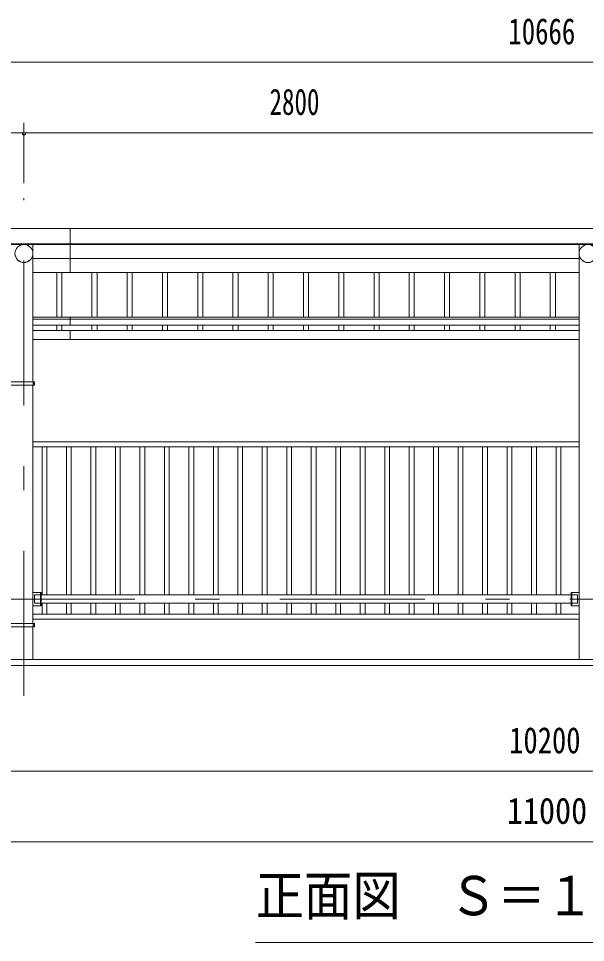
# Model space of a CAD drawing. Units: millimetres, scale not verified, with parts at other scales. Extents: x -26654 to 26660, y -10500 to 10500.
# Drawn here: x 1211 to 4025, y 420 to 5006 of the extents above; entities that cross this region are included whole.
import ezdxf
from ezdxf.enums import TextEntityAlignment as Align

# ---------------------------------------------------------------- set-up
doc = ezdxf.new("R2010")
doc.units = ezdxf.units.MM
doc.header["$LTSCALE"] = 60
doc.linetypes.add('USER3', pattern=[24, 12, -5, 2, -5])
for name, color, linetype, lineweight in [('0-2_1-05BOLD', 7, 'Continuous', 18), ('0-3_1-25CENTER', 3, 'USER3', 18), ('0-4_1-45THIN', 4, 'Continuous', 18), ('0-5_1-55DIM', 3, 'Continuous', 18)]:
    doc.layers.add(name, color=color, linetype=linetype, lineweight=lineweight)
doc.styles.add('ＭＳ ゴシック', font='')
doc.styles.get('ＭＳ ゴシック').set_extended_font_data('MS Gothic')

msp = doc.modelspace()

# ---------------------------------------------------------------- linework, layer by layer
at = {"layer": '0-2_1-05BOLD'}
for p, q in [((1467.94, 3745.48), (1467.94, 3963.67)), ((9220.94, 3888.53), (-1445.05, 3888.53)), ((-1445.05, 3884.46), (9220.95, 3884.46)), ((1282.49, 3884.46), (1282.49, 3202.67)), ((3993.39, 1824.67), (3993.39, 3884.46)), ((3993.39, 3814.97), (1282.49, 3814.97)), ((1282.49, 3745.48), (3993.39, 3745.48)), ((3993.39, 3523.86), (1282.49, 3523.86)), ((1282.49, 3513.43), (3993.39, 3513.43)), ((1467.94, 3483.82), (1467.94, 3523.86)), ((3993.39, 3483.82), (1282.49, 3483.82)), ((1282.49, 3457.49), (3993.39, 3457.49)), ((1467.94, 3412.49), (1467.94, 3457.49)), ((3993.39, 3412.49), (1282.49, 3412.49)), ((1282.49, 3186.67), (1282.49, 2002.67)), ((1284.09, 3202.67), (1284.09, 3186.67)), ((1284.09, 3194.67), (1290.19, 3194.67)), ((3993.39, 2904.67), (1282.5, 2904.67)), ((1282.5, 2879.67), (3993.39, 2879.67)), ((1319.3, 2157.67), (1319.3, 2091.67)), ((3956.59, 2091.67), (3956.59, 2157.67)), ((3953.4, 2146.02), (1322.5, 2146.02)), ((1322.5, 2103.32), (3953.4, 2103.32)), ((3956.59, 2103.32), (3985.44, 2103.32)), ((3993.39, 2049.67), (1282.5, 2049.67)), ((1282.5, 2024.67), (3993.39, 2024.67)), ((1290.19, 2002.67), (1084.74, 2002.67)), ((1282.49, 1986.67), (1282.49, 1824.67)), ((1290.19, 1994.67), (1284.09, 1994.67)), ((1284.1, 2002.67), (1284.1, 1986.67)), ((-1762.05, 1794.67), (9537.94, 1794.67))]:
    msp.add_line(p, q, dxfattribs=at)
for points in [[(-1445.05, 3454.91), (-1445.05, 3963.67), (9220.94, 3963.67), (9220.94, 3454.91), (9215.94, 3454.91)], [(1282.49, 2091.67), (1322.49, 2091.67), (1322.49, 2157.67), (1282.49, 2157.67)], [(3993.4, 2157.67), (3953.4, 2157.67), (3953.4, 2091.67), (3993.4, 2091.67)], [(1319.3, 2146.02), (1290.45, 2146.02), (1290.45, 2103.32), (1319.3, 2103.32)], [(3985.44, 2103.32), (3985.44, 2146.02), (3956.59, 2146.02)], [(1084.74, 2002.67), (1084.74, 1986.67), (1290.19, 1986.67), (1290.19, 2002.67)], [(9387.94, 1824.67), (-1612.06, 1824.67), (-1612.06, 1794.67)]]:
    msp.add_lwpolyline(points, dxfattribs=at)
msp.add_lwpolyline([(1084.74, 3186.67), (1290.19, 3186.67), (1290.19, 3202.67), (1084.74, 3202.67)], close=True, dxfattribs=at)
for centre in [(1237.94, 3839.91), (4037.94, 3839.91)]:
    msp.add_circle(centre, 44.55, dxfattribs=at)
for centre in [(1237.94, 3839.22), (4037.94, 3839.22)]:
    msp.add_arc(centre, 44.55, 180, 0, dxfattribs=at)
at = {"layer": '0-3_1-25CENTER'}
for p, q in [((1237.94, 1644.67), (1237.94, 4114.67)), ((8987.95, 2124.67), (-1212.05, 2124.67))]:
    msp.add_line(p, q, dxfattribs=at)
at = {"layer": '0-4_1-45THIN'}
for p, q in [((1400.45, 3745.48), (1400.45, 3523.86)), ((1425.45, 3523.86), (1425.45, 3745.48)), ((1575.44, 3523.86), (1575.44, 3745.48)), ((1600.45, 3745.48), (1600.45, 3523.86)), ((1750.44, 3745.48), (1750.44, 3523.86)), ((1775.44, 3523.86), (1775.44, 3745.48)), ((1925.45, 3523.86), (1925.45, 3745.48)), ((1950.45, 3745.48), (1950.45, 3523.86)), ((2100.45, 3745.48), (2100.45, 3523.86)), ((2125.45, 3523.86), (2125.45, 3745.48)), ((2275.45, 3523.86), (2275.45, 3745.48)), ((2300.45, 3745.48), (2300.45, 3523.86)), ((2450.45, 3745.48), (2450.45, 3523.86)), ((2475.45, 3523.86), (2475.45, 3745.48)), ((2625.45, 3523.86), (2625.45, 3745.48)), ((2650.45, 3745.48), (2650.45, 3523.86)), ((2800.45, 3745.48), (2800.45, 3523.86)), ((2825.45, 3523.86), (2825.45, 3745.48)), ((2975.44, 3523.86), (2975.44, 3745.48)), ((3000.45, 3745.48), (3000.45, 3523.86)), ((3150.44, 3745.48), (3150.44, 3523.86)), ((3175.45, 3523.86), (3175.45, 3745.48)), ((3325.44, 3523.86), (3325.44, 3745.48)), ((3350.45, 3745.48), (3350.45, 3523.86)), ((3500.45, 3745.48), (3500.45, 3523.86)), ((3525.45, 3523.86), (3525.45, 3745.48)), ((3675.44, 3523.86), (3675.44, 3745.48)), ((3700.45, 3745.48), (3700.45, 3523.86)), ((3850.44, 3745.48), (3850.44, 3523.86)), ((3875.45, 3523.86), (3875.45, 3745.48)), ((1400.45, 3483.82), (1400.45, 3457.49)), ((1425.45, 3457.49), (1425.45, 3483.82)), ((1575.44, 3457.49), (1575.44, 3483.82)), ((1600.45, 3483.82), (1600.45, 3457.49)), ((1750.44, 3483.82), (1750.44, 3457.49)), ((1775.44, 3457.49), (1775.44, 3483.82)), ((1925.45, 3457.49), (1925.45, 3483.82)), ((1950.45, 3483.82), (1950.45, 3457.49)), ((2100.45, 3483.82), (2100.45, 3457.49)), ((2125.45, 3457.49), (2125.45, 3483.82)), ((2275.45, 3457.49), (2275.45, 3483.82)), ((2300.45, 3483.82), (2300.45, 3457.49)), ((2450.45, 3483.82), (2450.45, 3457.49)), ((2475.45, 3457.49), (2475.45, 3483.82)), ((2625.45, 3457.49), (2625.45, 3483.82)), ((2650.45, 3483.82), (2650.45, 3457.49)), ((2800.45, 3483.82), (2800.45, 3457.49)), ((2825.45, 3457.49), (2825.45, 3483.82)), ((2975.44, 3457.49), (2975.44, 3483.82)), ((3000.45, 3483.82), (3000.45, 3457.49)), ((3150.44, 3483.82), (3150.44, 3457.49)), ((3175.45, 3457.49), (3175.45, 3483.82)), ((3325.44, 3457.49), (3325.44, 3483.82)), ((3350.45, 3483.82), (3350.45, 3457.49)), ((3500.45, 3483.82), (3500.45, 3457.49)), ((3525.45, 3457.49), (3525.45, 3483.82)), ((3675.44, 3457.49), (3675.44, 3483.82)), ((3700.45, 3483.82), (3700.45, 3457.49)), ((3850.44, 3483.82), (3850.44, 3457.49)), ((3875.45, 3457.49), (3875.45, 3483.82)), ((1327.45, 2146.02), (1327.45, 2879.67)), ((1351.44, 2879.67), (1351.44, 2146.02)), ((1448.94, 2146.02), (1448.94, 2879.67)), ((1472.95, 2879.67), (1472.95, 2146.02)), ((1570.44, 2146.02), (1570.44, 2879.67)), ((1594.45, 2879.67), (1594.45, 2146.02)), ((1691.94, 2146.02), (1691.94, 2879.67)), ((1715.94, 2879.67), (1715.94, 2146.02)), ((1813.45, 2146.02), (1813.45, 2879.67)), ((1837.44, 2879.67), (1837.44, 2146.02)), ((1934.94, 2146.02), (1934.94, 2879.67)), ((1958.95, 2879.67), (1958.95, 2146.02)), ((2056.44, 2146.02), (2056.44, 2879.67)), ((2080.44, 2879.67), (2080.44, 2146.02)), ((2177.94, 2146.02), (2177.94, 2879.67)), ((2201.94, 2879.67), (2201.94, 2146.02)), ((2299.45, 2146.02), (2299.45, 2879.67)), ((2323.44, 2879.67), (2323.44, 2146.02)), ((2420.94, 2146.02), (2420.94, 2879.67)), ((2444.95, 2879.67), (2444.95, 2146.02)), ((2542.44, 2146.02), (2542.44, 2879.67)), ((2566.45, 2879.67), (2566.45, 2146.02)), ((2663.95, 2146.02), (2663.95, 2879.67)), ((2687.94, 2879.67), (2687.94, 2146.02)), ((2785.44, 2146.02), (2785.44, 2879.67)), ((2809.44, 2879.67), (2809.44, 2146.02)), ((2906.95, 2146.02), (2906.95, 2879.67)), ((2930.95, 2879.67), (2930.95, 2146.02)), ((3028.44, 2146.02), (3028.44, 2879.67)), ((3052.45, 2879.67), (3052.45, 2146.02)), ((3149.95, 2146.02), (3149.95, 2879.67)), ((3173.95, 2879.67), (3173.95, 2146.02)), ((3271.45, 2146.02), (3271.45, 2879.67)), ((3295.45, 2879.67), (3295.45, 2146.02)), ((3392.95, 2146.02), (3392.95, 2879.67)), ((3416.95, 2879.67), (3416.95, 2146.02)), ((3514.45, 2146.02), (3514.45, 2879.67)), ((3538.45, 2879.67), (3538.45, 2146.02)), ((3635.95, 2146.02), (3635.95, 2879.67)), ((3659.95, 2879.67), (3659.95, 2146.02)), ((3757.45, 2146.02), (3757.45, 2879.67)), ((3781.45, 2879.67), (3781.45, 2146.02)), ((3878.95, 2146.02), (3878.95, 2879.67)), ((3902.95, 2879.67), (3902.95, 2146.02)), ((1327.45, 2103.32), (1327.45, 2049.67)), ((1351.44, 2049.67), (1351.44, 2103.32)), ((1448.94, 2103.32), (1448.94, 2049.67)), ((1472.95, 2049.67), (1472.95, 2103.32)), ((1570.44, 2103.32), (1570.44, 2049.67)), ((1594.45, 2049.67), (1594.45, 2103.32)), ((1691.94, 2103.32), (1691.94, 2049.67)), ((1715.94, 2049.67), (1715.94, 2103.32)), ((1813.45, 2103.32), (1813.45, 2049.67)), ((1837.44, 2049.67), (1837.44, 2103.32)), ((1934.94, 2103.32), (1934.94, 2049.67)), ((1958.95, 2049.67), (1958.95, 2103.32)), ((2056.44, 2103.32), (2056.44, 2049.67)), ((2080.44, 2049.67), (2080.44, 2103.32)), ((2177.94, 2103.32), (2177.94, 2049.67)), ((2201.94, 2049.67), (2201.94, 2103.32)), ((2299.45, 2103.32), (2299.45, 2049.67)), ((2323.44, 2049.67), (2323.44, 2103.32)), ((2420.94, 2103.32), (2420.94, 2049.67)), ((2444.95, 2049.67), (2444.95, 2103.32)), ((2542.44, 2103.32), (2542.44, 2049.67)), ((2566.45, 2049.67), (2566.45, 2103.32)), ((2663.95, 2103.32), (2663.95, 2049.67)), ((2687.94, 2049.67), (2687.94, 2103.32)), ((2785.44, 2103.32), (2785.44, 2049.67)), ((2809.44, 2049.67), (2809.44, 2103.32)), ((2906.95, 2103.32), (2906.95, 2049.67)), ((2930.95, 2049.67), (2930.95, 2103.32)), ((3028.44, 2103.32), (3028.44, 2049.67)), ((3052.45, 2049.67), (3052.45, 2103.32)), ((3149.95, 2103.32), (3149.95, 2049.67)), ((3173.95, 2049.67), (3173.95, 2103.32)), ((3271.45, 2103.32), (3271.45, 2049.67)), ((3295.45, 2049.67), (3295.45, 2103.32)), ((3392.95, 2103.32), (3392.95, 2049.67)), ((3416.95, 2049.67), (3416.95, 2103.32)), ((3514.45, 2103.32), (3514.45, 2049.67)), ((3538.45, 2049.67), (3538.45, 2103.32)), ((3635.95, 2103.32), (3635.95, 2049.67)), ((3659.95, 2049.67), (3659.95, 2103.32)), ((3757.45, 2103.32), (3757.45, 2049.67)), ((3781.45, 2049.67), (3781.45, 2103.32)), ((3878.95, 2103.32), (3878.95, 2049.67)), ((3902.95, 2049.67), (3902.95, 2103.32))]:
    msp.add_line(p, q, dxfattribs=at)
at = {"layer": '0-5_1-55DIM'}
for p, q in [((-1445.06, 4788.67), (9220.95, 4788.67)), ((1237.95, 4189.67), (1237.95, 4488.67)), ((-1837.56, 4438.67), (9613.44, 4438.67)), ((1247.95, 4438.67), (1227.95, 4438.67)), ((-1612.05, 1269.67), (9387.94, 1269.67)), ((9387.94, 919.67), (-1612.05, 919.67)), ((5387.94, 419.67), (2387.94, 419.67))]:
    msp.add_line(p, q, dxfattribs=at)
msp.add_arc((1237.95, 4438.67), 10, 180, 0, dxfattribs=at)

# ---------------------------------------------------------------- texts
at = {"layer": '0-5_1-55DIM', "color": 7, "style": 'ＭＳ ゴシック'}
for s, height, width, p in [('10666', 130.2, 0.75, (3642.32, 4838.67)), ('2800', 130.2, 0.7, (2456.67, 4488.67)), ('10200', 130.2, 0.8, (3646.21, 1319.67)), ('11000', 130.2, 0.9, (3634.9, 969.67)), ('正面図\u3000Ｓ＝１／５０', 195.4, 0.9, (2387.94, 496.31))]:
    msp.add_text(s, height=height, dxfattribs=dict(at, width=width)).set_placement(p, align=Align.BOTTOM_LEFT)

doc.saveas('drawing.dxf')
